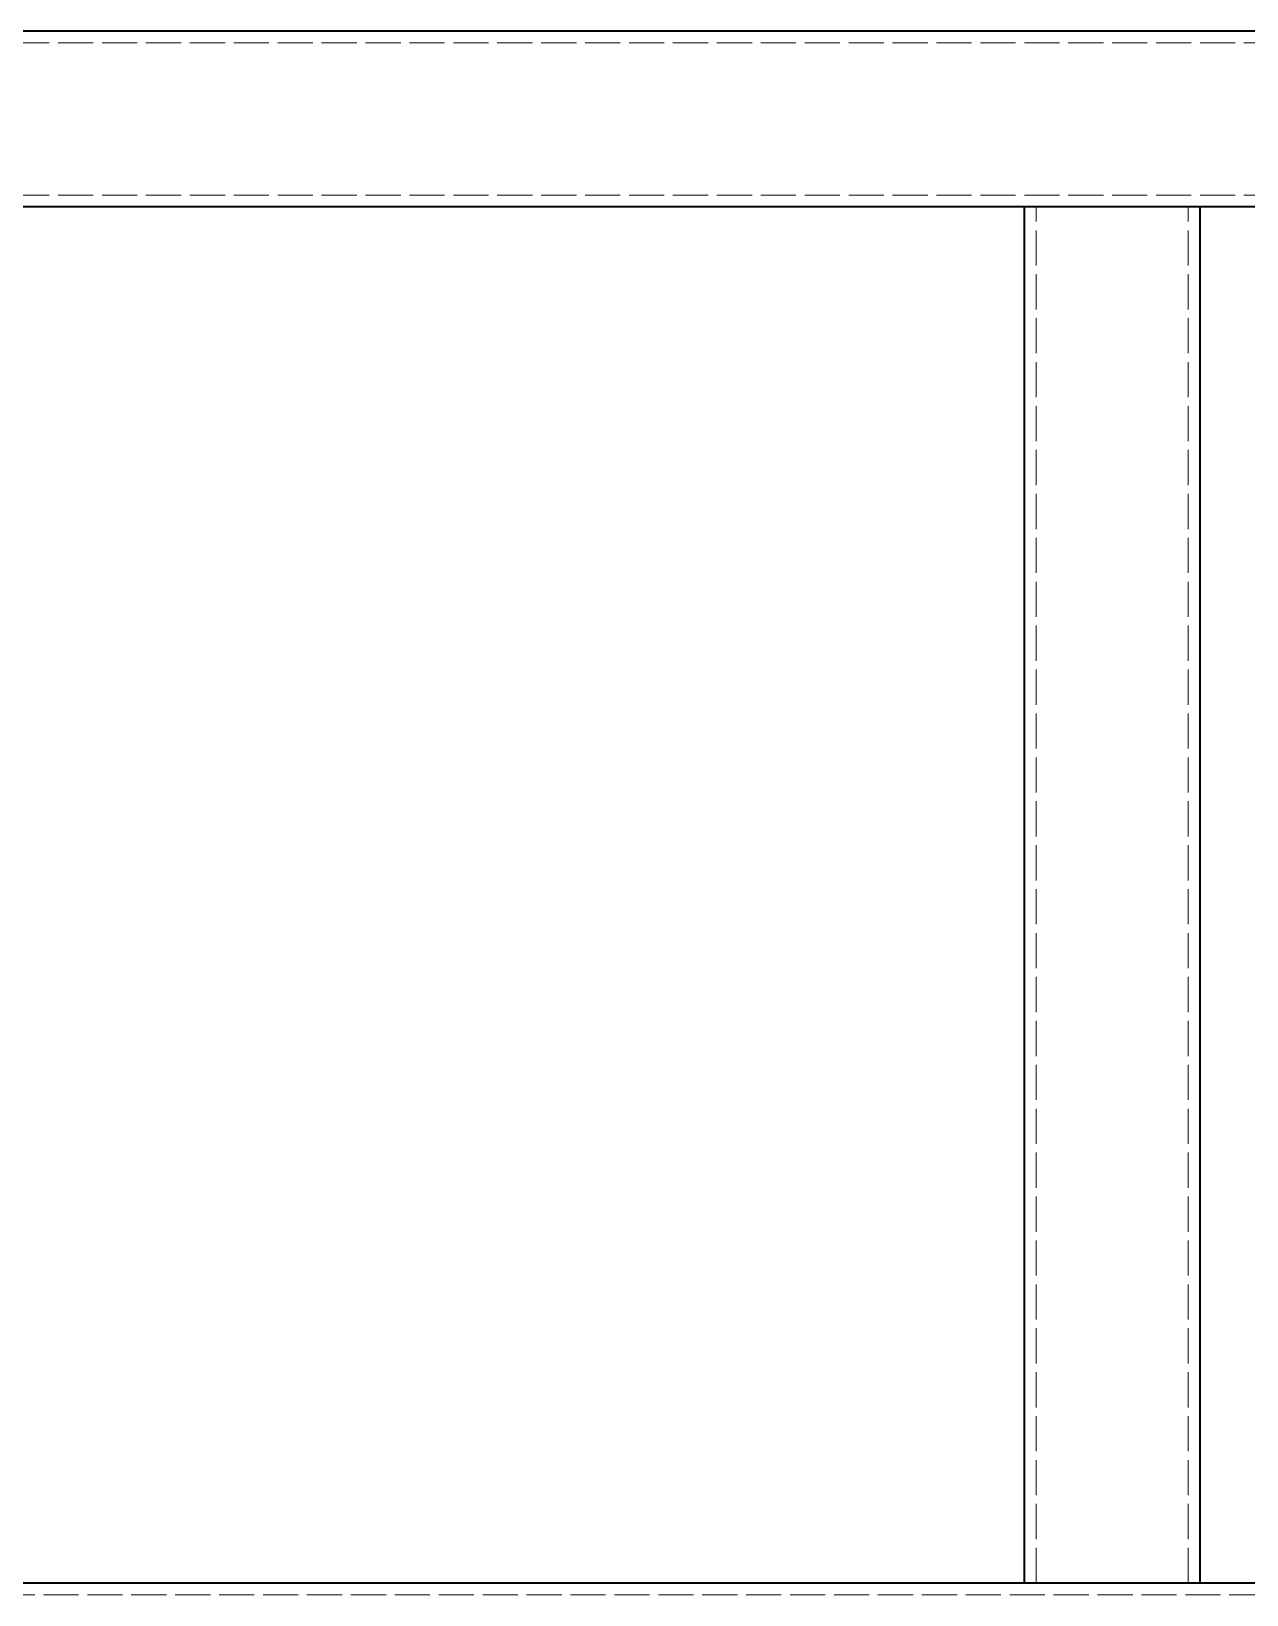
# Model space of a CAD drawing. Extents: x 0 to 18500, y -51 to 3802.
# Drawn here: x 1548 to 1964, y 2671 to 3205 of the extents above; entities that cross this region are included whole.
import ezdxf

# ---------------------------------------------------------------- set-up
doc = ezdxf.new("R2010")
doc.units = 0
doc.header["$MEASUREMENT"] = 0
doc.linetypes.add('DASHED', pattern=[15, 12, -3])
doc.linetypes.add('HIDDEN-HOKUTO', pattern=[3.8, 2.5, -1.3])
doc.layers.get('0').update_dxf_attribs({"linetype": 'CONTINUOUS'})
doc.layers.add('AM_HID', color=1, linetype='HIDDEN-HOKUTO')

msp = doc.modelspace()

# ---------------------------------------------------------------- linework, layer by layer
at = {"color": 7, "lineweight": 35}
for p, q in [((2404.62488, 3205.4902), (1430.62488, 3205.49142)), ((2449.62464, 3145.4902), (1385.62537, 3145.49142)), ((1887.62488, 2675.49081), (1887.62537, 3145.49081)), ((1941.62537, 3145.49081), (1893.62537, 3145.49081)), ((1947.62488, 2675.49081), (1947.62537, 3145.49081)), ((2389.62488, 2675.4902), (1445.62488, 2675.49142)), ((1941.62488, 2675.49081), (1893.62488, 2675.49081))]:
    msp.add_line(p, q, dxfattribs=at)
at = {"color": 7, "lineweight": 35, "ltscale": 0.15}
for p, q in [((1893.62537, 3145.49081), (1887.62537, 3145.49081)), ((1947.62537, 3145.49081), (1941.62537, 3145.49081)), ((1893.62488, 2675.49081), (1887.62488, 2675.49081)), ((1947.62488, 2675.49081), (1941.62488, 2675.49081))]:
    msp.add_line(p, q, dxfattribs=at)
at = {"layer": 'AM_HID', "color": 1, "linetype": 'DASHED', "lineweight": 13}
for p, q in [((2649.62561, 3201.48996), (1185.62549, 3201.49167)), ((2649.62537, 3149.48996), (1185.62537, 3149.49167)), ((1891.62488, 2675.49081), (1891.62537, 3145.49081)), ((1943.62488, 2675.49081), (1943.62537, 3145.49081)), ((2389.62488, 2671.4902), (1445.62488, 2671.49142))]:
    msp.add_line(p, q, dxfattribs=at)

doc.saveas('drawing.dxf')
